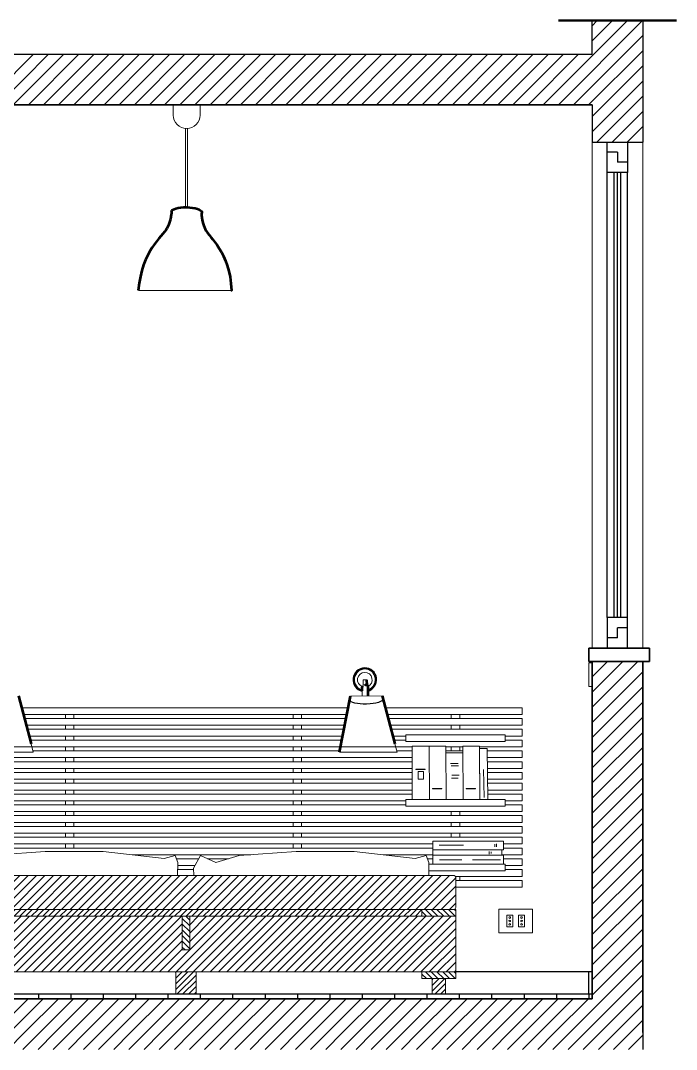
# Model space of a CAD drawing. Header units: millimetres. Extents: x 702 to 6186, y 329 to 3278.
# Drawn here: x 2310.5 to 2504.9, y 339.2 to 644.2 of the extents above; entities that cross this region are included whole.
import ezdxf

# ---------------------------------------------------------------- set-up
doc = ezdxf.new("R2010")
doc.units = ezdxf.units.MM
for name, color, linetype, lineweight in [('A-FURN', 8, 'Continuous', 18), ('A-SECT A-MCUT', 7, 'Continuous', 35), ('A-WALL-FULL', 7, 'Continuous', 35), ('A-WALL-FULL-EXTR', 7, 'Continuous', 35)]:
    doc.layers.add(name, color=color, linetype=linetype, lineweight=lineweight)
doc.layers.add('ARREDI_attrezzature', color=175, linetype='Continuous')
doc.layers.add('particolari', color=6, linetype='Continuous')
pattern_1 = [(45, (-3.0277, 0), (-1.25, 1.25), [])]

# ---------------------------------------------------------------- blocks, each defined once
blk = doc.blocks.new('RETINO 1')
at = {"color": 175, "linetype": 'Continuous'}
for p, q in [((2303.59, 312.73), (2301.59, 314.73)), ((2305.29, 312.73), (2303.29, 314.73)), ((2306.99, 312.73), (2304.99, 314.73)), ((2308.69, 312.73), (2306.69, 314.73)), ((2310.39, 312.73), (2308.39, 314.73)), ((2310.54, 314.28), (2310.09, 314.73)), ((2301.89, 312.73), (2300.54, 314.08))]:
    blk.add_line(p, q, dxfattribs=at)

msp = doc.modelspace()

# ---------------------------------------------------------------- hatches: boundary and pattern name
h = msp.add_hatch()
h.set_pattern_fill('JIS_WOOD', color=175, scale=2.5)
h.set_pattern_definition(pattern_1)
edge = h.paths.add_edge_path()
edge.add_line((2355.76, 362.17), (2356.49, 362.17))
edge.add_line((2356.49, 362.17), (2358.61, 362.17))
edge.add_line((2358.61, 362.17), (2360.86, 362.17))
edge.add_line((2360.86, 362.17), (2362.49, 362.17))
edge.add_line((2362.49, 362.17), (2423.49, 362.17))
edge.add_line((2423.49, 362.17), (2438.19, 362.17))
edge.add_line((2438.19, 362.17), (2439.49, 362.17))
edge.add_line((2439.49, 362.17), (2439.49, 378.67))
edge.add_line((2439.49, 378.67), (2438.19, 378.67))
edge.add_line((2438.19, 378.67), (2431.44, 378.67))
edge.add_line((2431.44, 378.67), (2425.51, 378.67))
edge.add_line((2425.51, 378.67), (2425.26, 378.67))
edge.add_line((2425.26, 378.67), (2424.61, 378.67))
edge.add_line((2424.61, 378.67), (2423.49, 378.67))
edge.add_line((2423.49, 378.67), (2360.61, 378.67))
edge.add_line((2360.61, 378.67), (2360.61, 368.67))
edge.add_line((2360.61, 368.67), (2358.36, 368.67))
edge.add_line((2358.36, 368.67), (2358.36, 378.67))
edge.add_line((2358.36, 378.67), (2355.76, 378.67))
edge.add_line((2355.76, 378.67), (2295.49, 378.67))
edge.add_line((2295.49, 378.67), (2294.36, 378.67))
edge.add_line((2294.36, 378.67), (2294.11, 378.67))
edge.add_line((2294.11, 378.67), (2293.46, 378.67))
edge.add_line((2293.46, 378.67), (2287.83, 378.67))
edge.add_line((2287.83, 378.67), (2281.29, 378.67))
edge.add_spline(control_points=[(2281.29, 378.67), (2281.12, 378.67), (2280.95, 378.67), (2280.79, 378.67)], knot_values=[0, 0, 0, 0, 0.5, 0.5, 0.5, 0.5], degree=3, periodic=0)
edge.add_line((2280.79, 378.67), (2279.49, 378.67))
edge.add_line((2279.49, 378.67), (2279.49, 362.17))
edge.add_line((2279.49, 362.17), (2281.19, 362.17))
edge.add_line((2281.19, 362.17), (2295.49, 362.17))
edge.add_line((2295.49, 362.17), (2355.76, 362.17))
h = msp.add_hatch()
h.set_pattern_fill('JIS_WOOD', color=175, scale=1.7)
h.set_pattern_definition([(45, (-3.0277, 0), (-0.85, 0.85), [])])
h.paths.add_polyline_path([(2282.49, 355.65), (2286.58, 355.65), (2286.58, 360.17), (2282.49, 360.17)])
h.paths.add_polyline_path([(2356.49, 355.65), (2362.49, 355.65), (2362.49, 362.17), (2360.86, 362.17), (2358.61, 362.17), (2356.49, 362.17)])
h.paths.add_polyline_path([(2436.49, 360.17), (2432.49, 360.17), (2432.49, 355.65), (2436.49, 355.65)])
h.paths.add_polyline_path([(2423.49, 378.67), (2424.61, 378.67), (2425.26, 378.67), (2425.51, 378.67), (2429.49, 378.67), (2429.49, 380.67), (2423.49, 380.67), (2295.49, 380.67), (2289.49, 380.67), (2289.49, 378.67), (2293.46, 378.67), (2294.11, 378.67), (2294.36, 378.67), (2295.49, 378.67), (2355.76, 378.67)])
at = {"layer": 'ARREDI_attrezzature'}
h = msp.add_hatch(dxfattribs=at)
h.set_pattern_fill('JIS_WOOD', color=256, scale=2.5)
h.set_pattern_definition(pattern_1)
h.paths.add_polyline_path([(2279.99, 390.73, 0.402406), (2279.49, 390.2), (2279.49, 388.7), (2279.49, 382.7), (2279.49, 381.2, 0.431252), (2280.38, 380.67), (2295.49, 380.67), (2423.49, 380.67), (2438.99, 380.67, 0.397378), (2439.49, 381.51), (2439.49, 382.7), (2439.49, 388.7), (2439.49, 390.21, 0.426121), (2438.94, 390.73)])

# ---------------------------------------------------------------- linework, layer by layer
at = {"color": 175, "linetype": 'Continuous'}
for p, q in [((2465.44, 619.17), (2490.44, 644.17)), ((2469.93, 619.17), (2494.93, 644.17)), ((2479.95, 642.66), (2481.46, 644.17)), ((2479.95, 638.17), (2485.95, 644.17)), ((2474.42, 619.17), (2494.95, 639.7)), ((2478.91, 619.17), (2494.95, 635.21)), ((2299.3, 619.17), (2314.3, 634.17)), ((2303.79, 619.17), (2318.79, 634.17)), ((2308.28, 619.17), (2323.28, 634.17)), ((2312.77, 619.17), (2327.77, 634.17)), ((2317.26, 619.17), (2332.26, 634.17)), ((2321.75, 619.17), (2336.75, 634.17)), ((2326.24, 619.17), (2341.24, 634.17)), ((2330.73, 619.17), (2345.73, 634.17)), ((2335.22, 619.17), (2350.22, 634.17)), ((2339.71, 619.17), (2354.71, 634.17)), ((2344.2, 619.17), (2359.2, 634.17)), ((2348.69, 619.17), (2363.69, 634.17)), ((2353.18, 619.17), (2368.18, 634.17)), ((2357.68, 619.17), (2372.68, 634.17)), ((2362.17, 619.17), (2377.17, 634.17)), ((2366.66, 619.17), (2381.66, 634.17)), ((2371.15, 619.17), (2386.15, 634.17)), ((2375.64, 619.17), (2390.64, 634.17)), ((2380.13, 619.17), (2395.13, 634.17)), ((2384.62, 619.17), (2399.62, 634.17)), ((2389.11, 619.17), (2404.11, 634.17)), ((2393.6, 619.17), (2408.6, 634.17)), ((2398.09, 619.17), (2413.09, 634.17)), ((2402.58, 619.17), (2417.58, 634.17)), ((2407.07, 619.17), (2422.07, 634.17)), ((2411.56, 619.17), (2426.56, 634.17)), ((2416.05, 619.17), (2431.05, 634.17)), ((2420.54, 619.17), (2435.54, 634.17)), ((2425.03, 619.17), (2440.03, 634.17)), ((2429.52, 619.17), (2444.52, 634.17)), ((2434.01, 619.17), (2449.01, 634.17)), ((2438.5, 619.17), (2453.5, 634.17)), ((2442.99, 619.17), (2457.99, 634.17)), ((2447.48, 619.17), (2462.48, 634.17)), ((2451.97, 619.17), (2466.97, 634.17)), ((2456.46, 619.17), (2471.46, 634.17)), ((2460.95, 619.17), (2475.95, 634.17)), ((2479.95, 615.72), (2494.95, 630.72)), ((2479.95, 611.23), (2494.95, 626.23)), ((2481.38, 608.17), (2494.95, 621.74)), ((2485.87, 608.17), (2494.95, 617.25)), ((2490.36, 608.17), (2494.95, 612.76)), ((2494.85, 608.17), (2494.95, 608.27)), ((2479.95, 454.07), (2480.04, 454.17)), ((2479.95, 449.58), (2484.53, 454.17)), ((2479.95, 445.09), (2489.02, 454.17)), ((2479.95, 440.6), (2493.51, 454.17)), ((2479.95, 436.11), (2494.95, 451.11)), ((2479.95, 431.62), (2494.95, 446.62)), ((2479.95, 427.13), (2494.95, 442.13)), ((2479.95, 422.64), (2494.95, 437.64)), ((2479.95, 418.15), (2494.95, 433.15)), ((2479.95, 413.66), (2494.95, 428.66)), ((2479.95, 409.17), (2494.95, 424.17)), ((2479.95, 404.68), (2494.95, 419.68)), ((2479.95, 400.19), (2494.95, 415.19)), ((2479.95, 395.7), (2494.95, 410.7)), ((2479.95, 391.21), (2494.95, 406.21)), ((2479.95, 386.72), (2494.95, 401.72)), ((2479.95, 382.23), (2494.95, 397.23)), ((2479.95, 377.74), (2494.95, 392.74)), ((2479.95, 373.25), (2494.95, 388.25)), ((2479.95, 368.76), (2494.95, 383.76)), ((2360.61, 377.49), (2359.43, 378.67)), ((2479.95, 364.27), (2494.95, 379.27)), ((2360.61, 375.79), (2358.36, 378.03)), ((2360.61, 374.09), (2358.36, 376.33)), ((2360.61, 372.39), (2358.36, 374.63)), ((2360.61, 370.69), (2358.36, 372.93)), ((2479.95, 359.78), (2494.95, 374.78)), ((2360.61, 368.99), (2358.36, 371.23)), ((2359.23, 368.67), (2358.36, 369.53)), ((2479.95, 355.29), (2494.95, 370.29)), ((2468.32, 339.17), (2494.95, 365.8)), ((2472.81, 339.17), (2494.95, 361.31)), ((2302.69, 344.17), (2312.69, 354.17)), ((2307.18, 344.17), (2317.18, 354.17)), ((2311.67, 344.17), (2321.67, 354.17)), ((2316.16, 344.17), (2326.16, 354.17)), ((2320.65, 344.17), (2330.65, 354.17)), ((2325.14, 344.17), (2335.14, 354.17)), ((2329.63, 344.17), (2339.63, 354.17)), ((2334.12, 344.17), (2344.12, 354.17)), ((2338.61, 344.17), (2348.61, 354.17)), ((2343.1, 344.17), (2353.1, 354.17)), ((2347.59, 344.17), (2357.59, 354.17)), ((2352.08, 344.17), (2362.08, 354.17)), ((2356.57, 344.17), (2366.57, 354.17)), ((2361.06, 344.17), (2371.06, 354.17)), ((2365.55, 344.17), (2375.55, 354.17)), ((2370.04, 344.17), (2380.04, 354.17)), ((2374.53, 344.17), (2384.53, 354.17)), ((2379.02, 344.17), (2389.02, 354.17)), ((2383.51, 344.17), (2393.51, 354.17)), ((2388, 344.17), (2398, 354.17)), ((2392.49, 344.17), (2402.49, 354.17)), ((2396.98, 344.17), (2406.98, 354.17)), ((2401.47, 344.17), (2411.47, 354.17)), ((2405.96, 344.17), (2415.96, 354.17)), ((2410.45, 344.17), (2420.45, 354.17)), ((2414.94, 344.17), (2424.94, 354.17)), ((2419.43, 344.17), (2429.43, 354.17)), ((2423.92, 344.17), (2433.92, 354.17)), ((2428.41, 344.17), (2438.41, 354.17)), ((2432.91, 344.17), (2442.91, 354.17)), ((2437.4, 344.17), (2447.4, 354.17)), ((2441.89, 344.17), (2451.89, 354.17)), ((2446.38, 344.17), (2456.38, 354.17)), ((2450.87, 344.17), (2460.87, 354.17)), ((2455.36, 344.17), (2465.36, 354.17)), ((2459.85, 344.17), (2469.85, 354.17)), ((2464.34, 344.17), (2474.34, 354.17)), ((2468.83, 344.17), (2478.83, 354.17)), ((2477.3, 339.17), (2494.95, 356.82)), ((2481.79, 339.17), (2494.95, 352.33)), ((2486.28, 339.17), (2494.95, 347.84)), ((2306.67, 339.17), (2311.67, 344.17)), ((2311.16, 339.17), (2316.16, 344.17)), ((2315.65, 339.17), (2320.65, 344.17)), ((2320.14, 339.17), (2325.14, 344.17)), ((2324.63, 339.17), (2329.63, 344.17)), ((2329.12, 339.17), (2334.12, 344.17)), ((2333.61, 339.17), (2338.61, 344.17)), ((2338.1, 339.17), (2343.1, 344.17)), ((2342.59, 339.17), (2347.59, 344.17)), ((2347.08, 339.17), (2352.08, 344.17)), ((2351.57, 339.17), (2356.57, 344.17)), ((2356.06, 339.17), (2361.06, 344.17)), ((2360.55, 339.17), (2365.55, 344.17)), ((2365.04, 339.17), (2370.04, 344.17)), ((2369.53, 339.17), (2374.53, 344.17)), ((2374.02, 339.17), (2379.02, 344.17)), ((2378.51, 339.17), (2383.51, 344.17)), ((2383, 339.17), (2388, 344.17)), ((2387.49, 339.17), (2392.49, 344.17)), ((2391.98, 339.17), (2396.98, 344.17)), ((2396.47, 339.17), (2401.47, 344.17)), ((2400.96, 339.17), (2405.96, 344.17)), ((2405.45, 339.17), (2410.45, 344.17)), ((2409.94, 339.17), (2414.94, 344.17)), ((2414.43, 339.17), (2419.43, 344.17)), ((2418.92, 339.17), (2423.92, 344.17)), ((2423.41, 339.17), (2428.41, 344.17)), ((2427.91, 339.17), (2432.91, 344.17)), ((2432.4, 339.17), (2437.4, 344.17)), ((2436.89, 339.17), (2441.89, 344.17)), ((2441.38, 339.17), (2446.38, 344.17)), ((2445.87, 339.17), (2450.87, 344.17)), ((2450.36, 339.17), (2455.36, 344.17)), ((2454.85, 339.17), (2459.85, 344.17)), ((2459.34, 339.17), (2464.34, 344.17)), ((2463.83, 339.17), (2468.83, 344.17)), ((2490.77, 339.17), (2494.95, 343.35))]:
    msp.add_line(p, q, dxfattribs=at)
at = {"color": 1, "lineweight": 50}
msp.add_line((2469.95, 644.17), (2504.95, 644.17), dxfattribs=at)
at = {"color": 5}
for p, q in [((2479.95, 634.17), (2479.95, 644.17)), ((2494.95, 644.17), (2494.95, 608.17)), ((2182.02, 634.17), (2479.95, 634.17)), ((2479.95, 619.17), (2479.95, 608.17)), ((2479.95, 608.17), (2494.95, 608.17)), ((2484.45, 467.17), (2484.45, 599.17)), ((2490.45, 467.17), (2490.45, 599.17)), ((2494.95, 344.17), (2494.95, 339.17))]:
    msp.add_line(p, q, dxfattribs=at)
at = {"color": 3}
for p, q in [((2479.95, 362.15), (2439.49, 362.15)), ((2478.95, 355.65), (2478.95, 362.15)), ((2182.02, 355.65), (2479.95, 355.65))]:
    msp.add_line(p, q, dxfattribs=at)
at = {"layer": 'A-FURN'}
for p, q in [((2355.71, 619.17), (2355.71, 616.17)), ((2363.71, 619.17), (2363.71, 616.17)), ((2359.41, 588.86), (2359.41, 612.18)), ((2360, 588.85), (2360, 612.18)), ((2345.4, 564.12), (2373.03, 564.12)), ((2412.05, 448.78), (2412.07, 447.08)), ((2412.05, 448.78), (2413.13, 448.78)), ((2412.05, 448.78), (2412.55, 448.78)), ((2411.79, 445.44), (2411.79, 443.91)), ((2478.95, 446.76), (2479.95, 446.76)), ((2417.68, 444.02), (2408.29, 443.85)), ((2407.62, 440.47), (2310.76, 440.47)), ((2459.18, 440.47), (2418.61, 440.47)), ((2459.18, 438.47), (2459.18, 440.47)), ((2311.29, 438.47), (2407.23, 438.47)), ((2323.79, 438.47), (2323.79, 437.27)), ((2326.29, 438.47), (2326.29, 437.27)), ((2391.29, 438.47), (2391.29, 437.27)), ((2393.79, 438.47), (2393.79, 437.27)), ((2419.13, 438.47), (2438.79, 438.47)), ((2438.18, 438.47), (2438.18, 437.27)), ((2438.79, 438.47), (2459.18, 438.47)), ((2440.68, 438.47), (2440.68, 437.27)), ((2323.79, 435.27), (2323.79, 434.07)), ((2326.29, 435.27), (2326.29, 434.07)), ((2391.29, 435.27), (2391.29, 434.07)), ((2393.79, 435.27), (2393.79, 434.07)), ((2438.18, 435.27), (2438.18, 434.07)), ((2440.68, 435.27), (2440.68, 434.07)), ((2323.79, 432.07), (2323.79, 430.87)), ((2326.29, 432.07), (2326.29, 430.87)), ((2391.29, 432.07), (2391.29, 430.87)), ((2393.79, 432.07), (2393.79, 430.87)), ((2459.18, 432.07), (2454.18, 432.07)), ((2459.18, 430.87), (2454.18, 430.87)), ((2314.24, 427.27), (2297.18, 427.27)), ((2313.79, 428.91), (2297.5, 428.91)), ((2313.57, 429.75), (2314.24, 427.27)), ((2323.79, 428.87), (2323.79, 427.67)), ((2326.29, 428.87), (2326.29, 427.67)), ((2391.29, 428.87), (2391.29, 427.67)), ((2393.79, 428.87), (2393.79, 427.67)), ((2422.09, 427.27), (2405.02, 427.27)), ((2421.64, 428.91), (2405.35, 428.91)), ((2421.41, 429.75), (2422.09, 427.27)), ((2426.6, 429.08), (2426.6, 413.27)), ((2426.6, 429.08), (2436.58, 429.08)), ((2431.59, 429.08), (2431.72, 413.27)), ((2431.6, 429.08), (2431.72, 413.27)), ((2436.58, 429.08), (2436.71, 413.27)), ((2436.58, 429.08), (2436.71, 413.27)), ((2436.6, 427.14), (2441.58, 427.14)), ((2438.18, 428.87), (2438.18, 427.67)), ((2440.68, 428.87), (2440.68, 427.67)), ((2441.57, 429.08), (2441.69, 413.27)), ((2441.57, 429.08), (2441.69, 413.27)), ((2441.57, 429.08), (2446.56, 429.08)), ((2446.55, 428.37), (2446.68, 413.27)), ((2446.55, 428.37), (2448.87, 428.37)), ((2446.56, 429.08), (2446.68, 413.27)), ((2449.02, 413.27), (2448.87, 428.37)), ((2323.79, 425.67), (2323.79, 424.47)), ((2326.29, 425.67), (2326.29, 424.47)), ((2391.29, 425.67), (2391.29, 424.47)), ((2393.79, 425.67), (2393.79, 424.47)), ((2323.79, 422.47), (2323.79, 421.27)), ((2326.29, 422.47), (2326.29, 421.27)), ((2391.29, 422.47), (2391.29, 421.27)), ((2393.79, 422.47), (2393.79, 421.27)), ((2437.95, 423.93), (2440.21, 423.93)), ((2438.12, 423.26), (2440.3, 423.26)), ((2447.95, 413.9), (2447.78, 422.2)), ((2323.79, 419.27), (2323.79, 418.07)), ((2326.29, 419.27), (2326.29, 418.07)), ((2391.29, 419.27), (2391.29, 418.07)), ((2393.79, 419.27), (2393.79, 418.07)), ((2438.29, 419.59), (2440.23, 419.59)), ((2438.34, 420.48), (2440.55, 420.48)), ((2323.79, 416.07), (2323.79, 414.87)), ((2326.29, 416.07), (2326.29, 414.87)), ((2391.29, 416.07), (2391.29, 414.87)), ((2393.79, 416.07), (2393.79, 414.87)), ((2323.79, 412.87), (2323.79, 411.67)), ((2326.29, 412.87), (2326.29, 411.67)), ((2391.29, 412.87), (2391.29, 411.67)), ((2393.79, 412.87), (2393.79, 411.67)), ((2459.18, 412.87), (2454.18, 412.87)), ((2323.79, 409.67), (2323.79, 408.47)), ((2326.29, 409.67), (2326.29, 408.47)), ((2391.29, 409.67), (2391.29, 408.47)), ((2393.79, 409.67), (2393.79, 408.47)), ((2438.18, 409.67), (2438.18, 408.47)), ((2440.68, 409.67), (2440.68, 408.47)), ((2459.18, 411.67), (2454.18, 411.67)), ((2459.18, 408.47), (2259.71, 408.47)), ((2259.71, 406.47), (2438.79, 406.47)), ((2323.79, 406.47), (2323.79, 405.27)), ((2326.29, 406.47), (2326.29, 405.27)), ((2391.29, 406.47), (2391.29, 405.27)), ((2393.79, 406.47), (2393.79, 405.27)), ((2438.18, 406.47), (2438.18, 405.27)), ((2438.79, 406.47), (2459.18, 406.47)), ((2440.68, 406.47), (2440.68, 405.27)), ((2459.18, 406.47), (2459.18, 408.47)), ((2459.18, 405.27), (2259.71, 405.27)), ((2259.71, 403.27), (2438.79, 403.27)), ((2323.79, 403.27), (2323.79, 402.07)), ((2326.29, 403.27), (2326.29, 402.28)), ((2391.29, 403.27), (2391.29, 402.07)), ((2393.79, 403.27), (2393.79, 403.27)), ((2393.79, 403.27), (2393.79, 402.07)), ((2438.18, 403.27), (2438.18, 402.07)), ((2438.79, 403.27), (2459.18, 403.27)), ((2440.68, 403.27), (2440.68, 402.07)), ((2459.18, 403.27), (2459.18, 405.27)), ((2459.18, 402.07), (2259.71, 402.07)), ((2259.71, 400.07), (2432.75, 400.07)), ((2323.79, 400.07), (2323.79, 398.87)), ((2326.29, 400.07), (2326.29, 398.87)), ((2391.29, 400.07), (2391.29, 398.87)), ((2393.79, 400.07), (2393.79, 398.87)), ((2434.6, 399.77), (2441.79, 399.77)), ((2451.05, 400.05), (2451.05, 399.2)), ((2451.62, 400.15), (2451.62, 399.2)), ((2453.7, 400.07), (2459.18, 400.07)), ((2459.18, 400.07), (2459.18, 402.07)), ((2432.75, 398.87), (2273.82, 398.87)), ((2317.71, 397.84), (2300.88, 396.61)), ((2334.95, 397.84), (2317.71, 397.84)), ((2353.01, 395.79), (2334.95, 397.84)), ((2343.57, 396.87), (2344.42, 396.87)), ((2344.42, 396.87), (2378.77, 396.87)), ((2356.3, 396.61), (2353.01, 395.79)), ((2356.3, 396.61), (2357.12, 394.56)), ((2363.83, 396.61), (2361.78, 392.92)), ((2368.35, 394.56), (2363.83, 396.61)), ((2375.32, 396.61), (2368.35, 394.56)), ((2392.15, 397.84), (2375.32, 396.61)), ((2409.4, 397.84), (2392.15, 397.84)), ((2427.46, 395.79), (2409.4, 397.84)), ((2418.01, 396.87), (2432.75, 396.87)), ((2430.74, 396.61), (2427.46, 395.79)), ((2430.74, 396.61), (2431.56, 394.56)), ((2449.44, 397.88), (2449.44, 397.09)), ((2450.01, 397.79), (2450.01, 397.22)), ((2453.13, 396.87), (2459.18, 396.87)), ((2459.18, 398.87), (2453.7, 398.87)), ((2459.18, 396.87), (2459.18, 398.87)), ((2363.3, 395.67), (2356.68, 395.67)), ((2357.12, 394.56), (2357.04, 390.73)), ((2357.1, 393.67), (2362.19, 393.67)), ((2372.1, 395.67), (2365.92, 395.67)), ((2432.75, 395.67), (2431.12, 395.67)), ((2431.56, 394.56), (2431.49, 390.73)), ((2434.7, 395.42), (2441.36, 395.42)), ((2444.43, 395.35), (2452.76, 395.35)), ((2459.18, 395.67), (2453.64, 395.67)), ((2454.18, 393.67), (2459.18, 393.67)), ((2459.18, 393.67), (2459.18, 395.67)), ((2279.99, 390.73), (2438.99, 390.73)), ((2361.8, 392.47), (2357.08, 392.47)), ((2361.78, 392.92), (2361.86, 390.73)), ((2439.42, 390.47), (2459.18, 390.47)), ((2440.68, 390.47), (2440.68, 389.27)), ((2459.18, 392.47), (2454.18, 392.47)), ((2459.18, 390.47), (2459.18, 392.47)), ((2459.18, 389.27), (2439.49, 389.27)), ((2459.18, 387.27), (2459.18, 389.27)), ((2439.49, 387.27), (2459.18, 387.27)), ((2295.49, 380.67), (2423.49, 380.67)), ((2295.49, 378.67), (2355.76, 378.67)), ((2355.76, 378.67), (2423.49, 378.67)), ((2358.36, 368.67), (2358.36, 378.67)), ((2360.61, 378.67), (2360.61, 368.67)), ((2439.49, 380.67), (2423.49, 380.67)), ((2423.49, 378.67), (2424.61, 378.67)), ((2424.61, 378.67), (2425.26, 378.67)), ((2425.51, 378.67), (2425.26, 378.67)), ((2425.51, 378.67), (2431.44, 378.67)), ((2429.49, 380.67), (2429.49, 378.67)), ((2431.44, 378.67), (2438.19, 378.67)), ((2438.19, 378.67), (2439.49, 378.67)), ((2439.49, 378.67), (2439.49, 380.67)), ((2439.49, 362.17), (2439.49, 378.67)), ((2360.61, 368.67), (2358.36, 368.67)), ((2355.76, 362.17), (2295.49, 362.17)), ((2355.76, 362.17), (2356.49, 362.17)), ((2356.49, 362.17), (2356.49, 355.67)), ((2356.49, 362.17), (2358.61, 362.17)), ((2358.61, 362.17), (2360.86, 362.17)), ((2360.86, 362.17), (2362.49, 362.17)), ((2362.49, 362.17), (2423.49, 362.17)), ((2362.49, 355.67), (2362.49, 362.17)), ((2423.49, 362.17), (2438.19, 362.17)), ((2429.49, 360.17), (2429.49, 362.17)), ((2439.49, 360.17), (2429.49, 360.17)), ((2432.49, 360.17), (2432.49, 355.67)), ((2436.49, 360.17), (2436.49, 355.67)), ((2438.19, 362.17), (2439.49, 362.17)), ((2439.49, 362.17), (2439.49, 360.17))]:
    msp.add_line(p, q, dxfattribs=at)
at = {"layer": 'A-FURN', "color": 3, "transparency": 33554687}
for p, q in [((2479.95, 608.17), (2479.95, 458.17)), ((2494.95, 608.17), (2494.95, 458.17))]:
    msp.add_line(p, q, dxfattribs=at)
at = {"layer": 'A-FURN', "color": 3}
msp.add_line((2479.95, 608.17), (2479.95, 458.17), dxfattribs=at)
at = {"layer": 'A-FURN', "transparency": 33554687}
for p, q in [((2478.95, 446.76), (2478.95, 453.76)), ((2478.95, 453.76), (2479.95, 453.76))]:
    msp.add_line(p, q, dxfattribs=at)
at = {"layer": 'A-FURN'}
for points in [[(2406.99, 437.27), (2311.6, 437.27)], [(2459.18, 437.27), (2419.45, 437.27)], [(2459.18, 435.27), (2459.18, 437.27)], [(2312.12, 435.27), (2406.6, 435.27)], [(2406.36, 434.07), (2312.44, 434.07)], [(2419.97, 435.27), (2438.79, 435.27), (2459.18, 435.27)], [(2459.18, 434.07), (2420.28, 434.07)], [(2459.18, 432.07), (2459.18, 434.07)], [(2312.96, 432.07), (2405.97, 432.07)], [(2405.73, 430.87), (2313.27, 430.87)], [(2420.81, 432.07), (2424.68, 432.07), (2424.68, 432.07)], [(2424.68, 430.87), (2421.12, 430.87)], [(2459.18, 428.87), (2459.18, 430.87)], [(2313.81, 428.87), (2405.34, 428.87)], [(2405.1, 427.67), (2314.13, 427.67)], [(2421.65, 428.87), (2426.6, 428.87)], [(2426.6, 427.67), (2421.98, 427.67)], [(2436.58, 428.87), (2438.79, 428.87), (2441.57, 428.87)], [(2441.58, 427.67), (2436.59, 427.67)], [(2446.56, 428.87), (2459.18, 428.87)], [(2459.18, 427.67), (2448.88, 427.67)], [(2459.18, 425.67), (2459.18, 427.67)], [(2259.71, 425.67), (2426.6, 425.67)], [(2426.6, 424.47), (2259.71, 424.47)], [(2448.9, 425.67), (2459.18, 425.67)], [(2459.18, 424.47), (2448.91, 424.47)], [(2459.18, 422.47), (2459.18, 424.47)], [(2259.71, 422.47), (2426.6, 422.47)], [(2426.6, 421.27), (2259.71, 421.27)], [(2448.93, 422.47), (2459.18, 422.47)], [(2459.18, 421.27), (2448.94, 421.27)], [(2459.18, 419.27), (2459.18, 421.27)], [(2259.71, 419.27), (2426.6, 419.27)], [(2426.6, 418.07), (2259.71, 418.07)], [(2448.96, 419.27), (2459.18, 419.27)], [(2459.18, 418.07), (2448.97, 418.07)], [(2459.18, 416.07), (2459.18, 418.07)], [(2426.6, 414.87), (2288.08, 414.87)], [(2288.76, 416.07), (2426.6, 416.07)], [(2448.99, 416.07), (2459.18, 416.07)], [(2459.18, 414.87), (2449, 414.87)], [(2459.18, 412.87), (2459.18, 414.87)], [(2294.21, 412.87), (2424.68, 412.87), (2424.68, 412.87)], [(2259.71, 409.67), (2438.79, 409.67), (2459.18, 409.67)], [(2424.68, 411.67), (2294.21, 411.67)], [(2459.18, 409.67), (2459.18, 411.67)], [(2431.51, 392.07), (2454.18, 392.07), (2454.18, 392.47), (2454.18, 393.67), (2454.18, 394.07), (2431.55, 394.07)]]:
    msp.add_lwpolyline(points, dxfattribs=at)
for points in [[(2424.68, 430.87), (2424.68, 430.47), (2454.18, 430.47), (2454.18, 430.87), (2454.18, 432.07), (2454.18, 432.47), (2424.68, 432.47), (2424.68, 432.07)], [(2427.65, 422.28), (2430.41, 422.28), (2430.41, 422.2), (2427.65, 422.2)], [(2428.4, 421.53), (2429.99, 421.53), (2429.99, 419.27), (2428.4, 419.27)], [(2432.63, 416.53), (2435.39, 416.53), (2435.39, 416.44), (2432.63, 416.44)], [(2442.61, 416.52), (2445.37, 416.52), (2445.37, 416.44), (2442.61, 416.44)], [(2424.68, 411.67), (2424.68, 411.27), (2454.18, 411.27), (2454.18, 411.67), (2454.18, 412.87), (2454.18, 413.27), (2424.68, 413.27), (2424.68, 412.87)], [(2432.75, 398.35), (2453.7, 398.35), (2453.7, 400.9), (2432.75, 400.9)], [(2432.75, 396.75), (2453.13, 396.75), (2453.13, 398.35), (2432.75, 398.35)], [(2432.75, 394.07), (2453.64, 394.07), (2453.64, 396.75), (2432.75, 396.75)]]:
    msp.add_lwpolyline(points, close=True, dxfattribs=at)
msp.add_lwpolyline([(2439.49, 381.2), (2439.49, 382.7), (2439.49, 388.7), (2439.49, 390.2, 0.402406), (2438.99, 390.73)], format="xyb", dxfattribs=at)
at = {"layer": 'A-FURN', "transparency": 33554687}
for points in [[(2458.1, 373.75), (2452.28, 373.75), (2452.28, 380.75), (2458.1, 380.75), (2462.28, 380.75), (2462.28, 373.75)], [(2454.66, 375.5), (2456.41, 375.5), (2456.41, 379), (2454.66, 379)], [(2459.91, 375.5), (2458.16, 375.5), (2458.16, 379), (2459.91, 379)]]:
    msp.add_lwpolyline(points, close=True, dxfattribs=at)
for centre in [(2455.53, 378.25), (2459.03, 378.25), (2455.53, 377.25), (2455.53, 376.25), (2459.03, 377.25), (2459.03, 376.25)]:
    msp.add_circle(centre, 0.25, dxfattribs=at)
at = {"layer": 'A-FURN'}
for centre, radius, start, end in [((2359.71, 616.17), 4, 180, 0), ((2412.55, 448.78), 2.17, 293.0937, 249.8181), ((2438.79, 381.35), 0.711, 285.8338, 347.4792)]:
    msp.add_arc(centre, radius, start, end, dxfattribs=at)
at = {"layer": 'A-FURN', "lineweight": 53}
for points, knots in [([(2355.18, 587.53), (2355.19, 588.29), (2357.22, 588.87), (2359.71, 588.82), (2362.19, 588.78), (2364.2, 588.12), (2364.18, 587.35)], [0, 0, 0, 0, 1, 1, 1, 2, 2, 2, 2]), ([(2355.18, 587.53), (2355.18, 587.53), (2355.26, 585.16), (2353.88, 582.57), (2352.44, 579.88), (2346.43, 576.34), (2345.38, 564.11)], [0, 0, 0, 0, 1, 1, 1, 2, 2, 2, 2]), ([(2364.18, 587.35), (2364.18, 587.35), (2363.91, 584.99), (2365.19, 582.35), (2366.54, 579.6), (2372.44, 575.84), (2373.03, 564.12), (2373.03, 564.12), (2373.03, 564.12), (2373.03, 564.12)], [0, 0, 0, 0, 1, 1, 1, 2, 2, 2, 3, 3, 3, 3])]:
    msp.add_open_spline(points, degree=3, knots=knots, dxfattribs=at)
for points in [[(2413.21, 447.19), (2413.21, 447.19), (2413.13, 448.78), (2413.13, 448.78)], [(2411.79, 445.44), (2411.8, 446.15), (2411.81, 446.84), (2411.81, 446.84)], [(2412.58, 447.31), (2413.02, 447.33), (2413.39, 447.17), (2413.41, 446.93)], [(2413.41, 446.93), (2413.41, 446.93), (2413.42, 443.94), (2413.42, 443.94)], [(2309.84, 444.02), (2309.84, 444.02), (2313.57, 429.75), (2313.57, 429.75)], [(2405.02, 427.27), (2405.02, 427.27), (2408.29, 443.85), (2408.29, 443.85)], [(2417.68, 444.02), (2417.68, 444.02), (2421.41, 429.75), (2421.41, 429.75)]]:
    msp.add_open_spline(points, degree=3, dxfattribs=at)
at = {"layer": 'A-FURN'}
msp.add_open_spline([(2412.58, 447.31), (2412.28, 447.29), (2412.04, 447.07), (2411.81, 446.84)], degree=3, dxfattribs=at)
at = {"layer": 'A-FURN', "lineweight": 25}
msp.add_open_spline([(2417.98, 443.05), (2418.01, 442.3), (2415.82, 441.63), (2413.09, 441.55), (2410.37, 441.46), (2408.14, 442), (2408.12, 442.74)], degree=3, knots=[0, 0, 0, 0, 1, 1, 1, 2, 2, 2, 2], dxfattribs=at)
at = {"layer": 'A-SECT A-MCUT', "color": 5, "transparency": 33554687}
for p, q in [((2496.95, 458.17), (2478.95, 458.17)), ((2478.95, 458.17), (2478.95, 454.17)), ((2496.95, 458.17), (2496.95, 454.17)), ((2496.95, 454.17), (2478.95, 454.17))]:
    msp.add_line(p, q, dxfattribs=at)
at = {"layer": 'A-WALL-FULL', "color": 5}
for p, q in [((2182.02, 619.17), (2479.95, 619.17)), ((2479.95, 354.17), (2479.95, 454.17)), ((2494.95, 344.17), (2494.95, 454.17))]:
    msp.add_line(p, q, dxfattribs=at)
at = {"layer": 'A-WALL-FULL-EXTR', "color": 5}
msp.add_line((2182.02, 354.17), (2479.95, 354.17), dxfattribs=at)
at = {"layer": 'ARREDI_attrezzature', "linetype": 'Continuous'}
msp.add_line((2358.58, 362.17), (2358.56, 362.19), dxfattribs=at)
at = {"layer": 'particolari', "color": 5, "transparency": 33554687}
for p, q in [((2484.45, 599.17), (2484.45, 608.17)), ((2490.45, 608.17), (2490.45, 599.17)), ((2487.45, 605.17), (2484.45, 605.17)), ((2487.45, 605.17), (2487.45, 602.17)), ((2490.45, 602.17), (2487.45, 602.17)), ((2490.45, 599.17), (2484.45, 599.17)), ((2490.45, 467.17), (2484.45, 467.17)), ((2484.45, 467.17), (2484.45, 458.17)), ((2490.45, 458.17), (2490.45, 467.17)), ((2490.45, 464.17), (2487.45, 464.17)), ((2487.45, 461.17), (2487.45, 464.17)), ((2487.45, 461.17), (2484.45, 461.17))]:
    msp.add_line(p, q, dxfattribs=at)
at = {"layer": 'particolari', "color": 3, "transparency": 33554687}
for p, q in [((2486.45, 467.17), (2486.45, 599.17)), ((2487.45, 467.17), (2487.45, 599.17)), ((2488.45, 467.17), (2488.45, 599.17))]:
    msp.add_line(p, q, dxfattribs=at)
at = {"layer": 'particolari'}
for p, q in [((2315.75, 355.65), (2315.75, 354.17)), ((2325.35, 355.65), (2325.35, 354.17)), ((2334.95, 355.65), (2334.95, 354.17)), ((2344.55, 355.65), (2344.55, 354.17)), ((2354.15, 355.65), (2354.15, 354.17)), ((2363.75, 355.65), (2363.75, 354.17)), ((2373.35, 355.65), (2373.35, 354.17)), ((2382.95, 355.65), (2382.95, 354.17)), ((2392.55, 355.65), (2392.55, 354.17)), ((2402.15, 355.65), (2402.15, 354.17)), ((2411.75, 355.65), (2411.75, 354.17)), ((2421.35, 355.65), (2421.35, 354.17)), ((2430.95, 355.65), (2430.95, 354.17)), ((2440.55, 355.65), (2440.55, 354.17)), ((2450.15, 355.65), (2450.15, 354.17)), ((2459.75, 355.65), (2459.75, 354.17)), ((2469.35, 355.65), (2469.35, 354.17)), ((2478.95, 355.65), (2478.95, 354.17))]:
    msp.add_line(p, q, dxfattribs=at)
for radius, start, end in [(3.5, 284.1955, 257.3371), (3.17, 285.6606, 256.0799)]:
    msp.add_arc((2412.55, 448.78), radius, start, end, dxfattribs=at)

# ---------------------------------------------------------------- block references
for p in [(128.95, 65.94), (128.95, 47.44)]:
    msp.add_blockref('RETINO 1', p)

doc.saveas('drawing.dxf')
